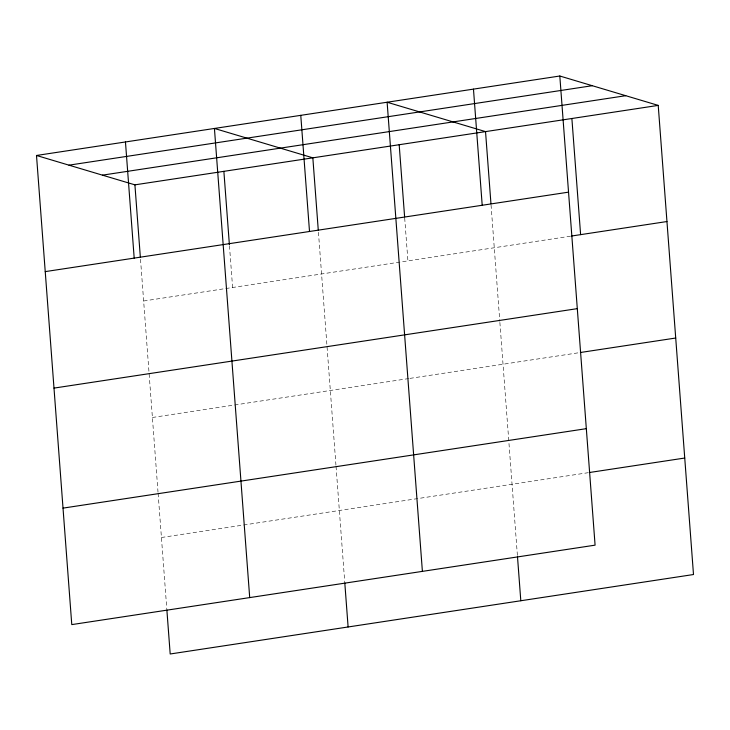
<?xml version="1.0" encoding="UTF-8"?>
<svg xmlns="http://www.w3.org/2000/svg" width="730" height="730" viewBox="0 0 730 730"><rect width="100%" height="100%" fill="white"/><g stroke="black" fill="none" stroke-linecap="round" stroke-linejoin="round"><path stroke-width="0.55" stroke-dasharray="3.65 2.74" d="M143.646 300.997L570.522 236.173M152.406 417.478L233.481 405.168M234.613 405.004L408.827 378.551M409.95 378.377L579.273 352.663M161.43 537.499L242.506 525.189M243.637 525.016L588.298 472.684M491.044 204.902L499.795 321.264M499.877 322.395L517.406 555.512M404.694 218.014L407.915 260.865M318.435 232.259L335.946 465.192M336.037 466.324L344.715 581.737M229.466 245.764L232.605 287.483M140.507 259.269L158.018 492.212M158.109 493.343L166.787 608.747"/><path stroke-width="1.09" d="M559.81 76.011L595.087 545.155L71.777 624.606L36.5 155.472L559.81 76.011L658.223 105.394L693.5 574.528L170.19 653.989L166.869 609.879M68.976 165.162L592.286 85.702M102.437 175.154L625.747 95.694M36.5 155.472L134.913 184.845L658.223 105.394M45.233 271.615L568.542 192.154M571.645 236.009L666.955 221.537M53.993 388.104L577.302 308.644M580.396 352.499L675.715 338.026M63.017 508.126L586.327 428.665M589.42 472.511L684.74 458.038M571.882 118.497L580.615 234.64M490.961 203.779L485.532 131.61L387.119 102.237L422.396 571.371M517.488 556.643L520.809 600.754M473.469 89.124L482.202 205.267M399.182 144.722L404.612 216.892M318.262 229.996L312.841 157.835L214.428 128.453L249.706 597.596M344.797 582.868L348.11 626.97M300.769 115.34L309.511 231.492M223.873 171.34L229.384 244.632M134.913 184.845L140.333 257.015M125.46 141.958L134.192 258.11"/></g></svg>
